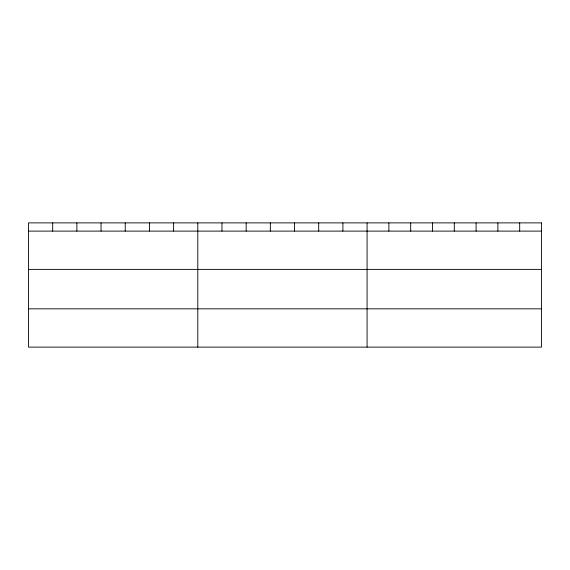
<?xml version="1.0" encoding="UTF-8"?>
<svg xmlns="http://www.w3.org/2000/svg" width="570" height="570" viewBox="0 0 570 570"><rect width="100%" height="100%" fill="white"/><g stroke="black" fill="none" stroke-linecap="round" stroke-linejoin="round"><path stroke-width="0.85" d="M28.5 231.107L541.5 231.107M28.5 269.389L541.5 269.389M28.5 308.833L541.5 308.833M519.697 222.884L519.697 231.107M497.895 222.884L497.895 231.107M476.093 222.884L476.093 231.107M454.29 222.884L454.29 231.107M432.488 222.884L432.488 231.107M410.685 222.884L410.685 231.107M388.882 222.884L388.882 231.107M367.08 222.884L367.08 347.116M342.898 222.884L342.898 231.107M318.708 222.884L318.708 231.107M294.526 222.884L294.526 231.107M270.344 222.884L270.344 231.107M246.162 222.884L246.162 231.107M221.972 222.884L221.972 231.107M197.79 222.884L197.79 347.116M173.608 222.884L173.608 231.107M149.418 222.884L149.418 231.107M125.236 222.884L125.236 231.107M101.054 222.884L101.054 231.107M76.872 222.884L76.872 231.107M52.682 222.884L52.682 231.107M541.5 222.884L28.5 222.884L28.5 347.116L541.5 347.116L541.5 222.884"/></g></svg>
